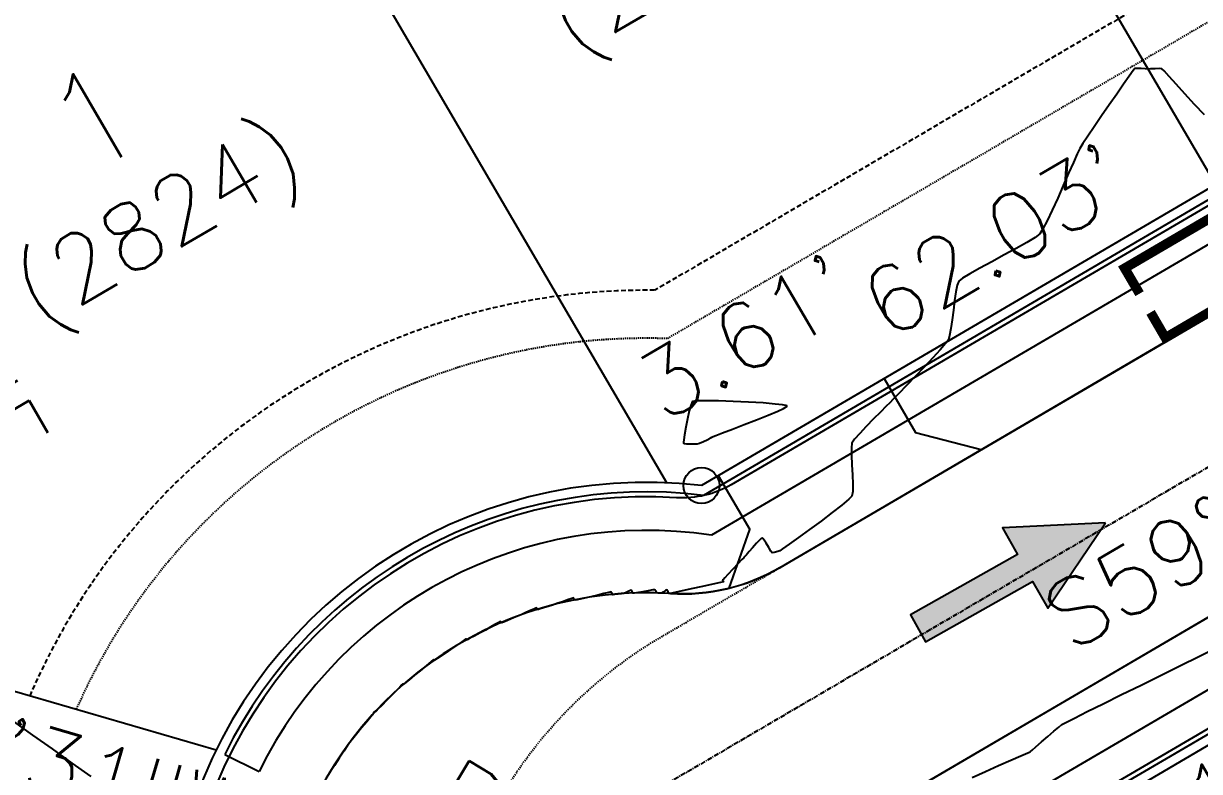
# Model space of a CAD drawing. Header units: feet. Extents: x 23 to 2149517, y -26 to 355304.
# Drawn here: x 2137315.4 to 2137437.8, y 340983.6 to 341061.5 of the extents above; entities that cross this region are included whole.
import ezdxf

# ---------------------------------------------------------------- set-up
doc = ezdxf.new("R2010")
doc.units = ezdxf.units.FT
doc.header["$MEASUREMENT"] = 0
for name, pattern in [('HIDDEN2', [0.1875, 0.125, -0.0625]), ('xhpc023-pav$0$HIDDEN2', [0.1875, 0.125, -0.0625]), ('xhpc023-pt$0$CL', [0.7, 0.5, -0.05, 0.1, -0.05]), ('xhpc023-pt$0$DASHED', [0.75, 0.5, -0.25]), ('xhpc023-pt$0$HIDDEN2', [0.1875, 0.125, -0.0625])]:
    doc.linetypes.add(name, pattern=pattern)
for name, color, linetype in [('A-EC-CURLEX-MATTING', 6, 'Continuous'), ('A-EC-FLOW-ARROWS', 252, 'Continuous'), ('A-EC-INLET-PROTECTION', 7, 'HIDDEN2'), ('A-EC-SILT-FENCE', 4, 'SILT_FENCE'), ('C-TOPO-MINR-N', 2, 'Continuous'), ('xhpc023-pav$0$A-DRIVEWAY-N', 2, 'Continuous'), ('xhpc023-pav$0$A-PV-BC', 2, 'Continuous'), ('xhpc023-pav$0$A-SW-N', 6, 'Continuous'), ('xhpc023-pav$0$A-VALLEYGUTTER', 2, 'xhpc023-pav$0$HIDDEN2'), ('xhpc023-pt$0$A-ADDRESS-N', 6, 'Continuous'), ('xhpc023-pt$0$A-BLDG-SETBACK', 2, 'xhpc023-pt$0$DASHED'), ('xhpc023-pt$0$V-ESMT-UTIL-N', 2, 'xhpc023-pt$0$HIDDEN2'), ('xhpc023-pt$0$V-LOT-NO', 6, 'Continuous'), ('xhpc023-pt$0$V-PROP-CORN-TEXT-N', 2, 'Continuous'), ('xhpc023-pt$0$V-PROP-RWAY-N', 7, 'Continuous'), ('xhpc023-pt$0$V-PROP-SUBD-N', 7, 'Continuous'), ('xhpc023-pt$0$V-RWAY-CNTR-N', 4, 'xhpc023-pt$0$CL'), ('xhpc023-pt$0$V-RWAY-CNTR-TEXT-N', 2, 'Continuous'), ('xhpc023-pt$0$V-SUBD-TEXT-N', 2, 'Continuous')]:
    doc.layers.add(name, color=color, linetype=linetype)
doc.styles.get("Standard").update_dxf_attribs({"font": 'arial.ttf'})
doc.styles.add('xhpc023-pt$0$L100', font='simplex', dxfattribs={"height": 10})
doc.styles.add('xhpc023-pt$0$L70', font='simplex.shx', dxfattribs={"height": 7})
doc.linetypes.add('SILT_FENCE', pattern='A,0.5,-0.1,["SF",Standard,S=0.1,R=0,X=-0.1,Y=-0.05],-0.1', length=0.7)

# ---------------------------------------------------------------- blocks, each defined once
blk = doc.blocks.new('xhpc023-pav')
at = {"layer": 'xhpc023-pav$0$A-DRIVEWAY-N'}
for p, q in [((2137404.98, 341024.53), (2137408.26, 341018.92)), ((2137408.26, 341018.92), (2137415.1, 341017.13)), ((2137387.71, 341014.43), (2137391, 341008.82)), ((2137388.86, 341002.7), (2137391, 341008.82))]:
    blk.add_line(p, q, dxfattribs=at)
at = {"layer": 'xhpc023-pav$0$A-PV-BC'}
for p, q in [((2137562.05, 341103.1), (2137394.11, 341004.84)), ((2137583.64, 341084.45), (2137399.79, 340976.89))]:
    blk.add_line(p, q, dxfattribs=at)
for centre, radius, start, end in [((2137384.01, 341022.11), 20, 266.3314, 300.3291), ((2137380.26, 340963.73), 38.5, 86.3314, 244.3269)]:
    blk.add_arc(centre, radius, start, end, dxfattribs=at)
at = {"layer": 'xhpc023-pav$0$A-SW-N'}
for p, q in [((2137559.38, 341113.7), (2137386.17, 341012.37)), ((2137562.59, 341110.95), (2137387, 341008.22)), ((2137591.97, 341077.16), (2137401.71, 340965.85)), ((2137336.31, 340985.39), (2137339.9, 340983.62))]:
    blk.add_line(p, q, dxfattribs=at)
at = {"layer": 'xhpc023-pav$0$A-SW-N', "flags": 128}
blk.add_lwpolyline([(2137577.45, 340534.56), (2137826.54, 340680.29), (2137831.17, 340697.98), (2137609.81, 341076.34), (2137591.42, 341081.47), (2137398.26, 340968.46)], dxfattribs=at)
at = {"layer": 'xhpc023-pav$0$A-SW-N'}
for radius, start in [(49, 83.0712), (45, 81.3867)]:
    blk.add_arc((2137380.26, 340963.73), radius, start, 153.76, dxfattribs=at)
at = {"layer": 'xhpc023-pav$0$A-VALLEYGUTTER', "flags": 128}
blk.add_lwpolyline([(2137372.18, 340921.1), (2137365.01, 340933.37, -0.414214), (2137381.84, 340997.67), (2137394.11, 341004.84)], format="xyb", dxfattribs=at)
blk = doc.blocks.new('A$C38D85891')
at = {"layer": 'A-EC-INLET-PROTECTION', "const_width": 1}
for points in [[(7.52, 5.71), (5.97, 8.36), (-9.91, -0.93), (-8.36, -3.58)], [(8.67, 3.76), (10.21, 1.11), (-5.67, -8.18), (-7.21, -5.53)]]:
    blk.add_lwpolyline(points, dxfattribs=at)
blk = doc.blocks.new('ARROW')
blk.add_hatch(color=256).paths.add_polyline_path([(0, 0), (12, 6), (12, 2), (28, 2), (28, -2), (12, -2), (12, -6)])
blk.add_lwpolyline([(0, 0), (12, 6), (12, 2), (28, 2), (28, -2), (12, -2), (12, -6), (0, 0)])
blk = doc.blocks.new('xhpc023-pt')
at = {"layer": 'xhpc023-pt$0$A-BLDG-SETBACK'}
blk.add_line((2137543.26, 341128.6), (2137381.09, 341033.72), dxfattribs=at)
blk.add_arc((2137380.26, 340963.73), 70, 89.3264, 156.6443, dxfattribs=at)
at = {"layer": 'xhpc023-pt$0$V-ESMT-UTIL-N'}
blk.add_line((2137547.01, 341125), (2137382.39, 341028.69), dxfattribs=at)
blk.add_arc((2137380.26, 340963.73), 65, 88.1249, 156.0913, dxfattribs=at)
at = {"layer": 'xhpc023-pt$0$V-PROP-CORN-TEXT-N'}
blk.add_circle((2137385.96, 341013.4), 1.87, dxfattribs=at)
at = {"layer": 'xhpc023-pt$0$V-PROP-RWAY-N'}
for p, q in [((2137558.59, 341114.39), (2137385.96, 341013.4)), ((2137592.11, 341076.08), (2137402.58, 340965.19))]:
    blk.add_line(p, q, dxfattribs=at)
blk.add_arc((2137380.26, 340963.73), 50, 83.4592, 247.199, dxfattribs=at)
at = {"layer": 'xhpc023-pt$0$V-PROP-SUBD-N'}
blk.add_line((2137335.42, 340985.83), (2137308.56, 340993.64), dxfattribs=at)
at = {"layer": 'xhpc023-pt$0$V-PROP-SUBD-N', "flags": 128}
for points in [[(2137314.59, 341258.24), (2137439.5, 341044.73)], [(2137382.36, 341013.68), (2137276.41, 341194.78)]]:
    blk.add_lwpolyline(points, dxfattribs=at)
at = {"layer": 'xhpc023-pt$0$V-RWAY-CNTR-N'}
blk.add_line((2137610.05, 341115.54), (2137359.74, 340969.1), dxfattribs=at)
at = {"layer": 'xhpc023-pt$0$V-SUBD-TEXT-N'}
blk.add_lwpolyline([(2137339.15, 340992.18, 0, 4.17, 0), (2137349.43, 340985.06, 0, 0, 0), (2137380.26, 340963.73, 0, 0, 0)], format="xyseb", dxfattribs=at)
at = {"layer": 'xhpc023-pt$0$A-ADDRESS-N', "char_height": 7, "width": 77.1852, "attachment_point": 5, "rotation": 30.3291, "style": 'xhpc023-pt$0$L70'}
for s, insert in [('(2820)', (2137385.42, 341068.25)), ('(2824)', (2137329.9, 341039.87))]:
    blk.add_mtext(s, dxfattribs=dict(at, insert=insert))
at = {"layer": 'xhpc023-pt$0$V-LOT-NO', "insert": (2137322.68, 341051.69, 572.8), "char_height": 10, "width": 34.0116, "attachment_point": 5, "rotation": 30.3291, "style": 'xhpc023-pt$0$L100'}
blk.add_mtext('1', dxfattribs=at)
at = {"layer": 'xhpc023-pt$0$V-RWAY-CNTR-TEXT-N', "char_height": 7, "attachment_point": 8, "style": 'xhpc023-pt$0$L70'}
for s, insert, rotation in [('S59°40\'15"W ', (2137450.57, 341011.23), 30.3291), ("R=50'", (2137369.61, 340971.85), 329.0728)]:
    blk.add_mtext(s, dxfattribs=dict(at, insert=insert, rotation=rotation))
at = {"layer": 'xhpc023-pt$0$V-SUBD-TEXT-N', "char_height": 7, "style": 'xhpc023-pt$0$L70'}
for s, insert, attachment_point, rotation in [('S30°19\'45"E', (2137297.24, 341040.34), 8, 300.3291), ("62.03'", (2137414.73, 341041.98), 2, 30.3291), ("3.61'", (2137388.83, 341031.96), 2, 30.3291), ("110.00'", (2137450.76, 340991.76), 2, 30.3291), ('N73°47\'31"W', (2137308.41, 340983.76), 8, 343.792)]:
    blk.add_mtext(s, dxfattribs=dict(at, insert=insert, attachment_point=attachment_point, rotation=rotation))

msp = doc.modelspace()

# ---------------------------------------------------------------- block references
at = {"layer": 'A-EC-CURLEX-MATTING'}
msp.add_blockref('xhpc023-pt', (0, 0), dxfattribs=at)

# ---------------------------------------------------------------- next in the draw order: linework, layer by layer
for points in [[(2137670.62, 340388.88, -0.020906), (2137597.86, 340483.23, -0.00681), (2137601.18, 340497.47), (2137834.97, 340634.24, -5.810571), (2137834.97, 340634.24, 0.811703), (2137866.43, 340724.84, 0.069055), (2137866.43, 340724.84), (2137654.43, 341086.23, -0.149441), (2137653.08, 341091.91, 0.824303), (2137560.97, 341116.03, -0.149441), (2137557, 341111.73), (2137389.06, 341013.48, -0.149441), (2137383.37, 341012.13, 0.824289), (2137359.25, 340920.01, -0.14935), (2137363.55, 340916.05), (2137406.28, 340843.01, -0.100424), (2137467.54, 340663.68, 0.039884), (2137488.12, 340566.52, 0.039884)], [(2137660.46, 340381.44, -0.020999), (2137590.35, 340472.58, -0.432054), (2137598.5, 340508.07), (2137827.01, 340641.75, -0.15088), (2137838.5, 340644.44, 0.784499), (2137861.31, 340715.67, -0.088743), (2137856.2, 340721.53), (2137645.8, 341081.18, -0.149441), (2137643.1, 341092.55, 0.824303), (2137569.98, 341111.7, -0.149441), (2137562.05, 341103.1), (2137394.11, 341004.84, -0.149441), (2137382.73, 341002.15, 0.824289), (2137363.58, 340929.03, -0.14935), (2137372.18, 340921.1), (2137414.92, 340848.06, -0.100424), (2137477.46, 340664.97, 0.039884), (2137497.71, 340569.37, 1.206369)], [(2137825.01, 340671.87, 0.414214), (2137833.97, 340706.07), (2137615.32, 341079.81, 0.414214), (2137587.95, 341086.97), (2137395.42, 340974.33, 0.413395), (2137388.31, 340947), (2137438.22, 340861.69, -0.086514), (2137499.82, 340696.41, 0.043454), (2137527.06, 340598.38, 0.028283), (2137550.33, 340536.9, 0.447083), (2137578.7, 340527.77), (2137825.01, 340671.87)]]:
    msp.add_lwpolyline(points, format="xyb", dxfattribs=at)
msp.add_lwpolyline([(2137823.09, 340682.91, -0.002722), (2137826.88, 340697.39), (2137613.59, 341078.8, 0.414214), (2137599.91, 341082.38), (2137407.39, 340969.75, 0.413052), (2137403.85, 340956.09), (2137453.76, 340870.78, -0.086514), (2137516.55, 340702.29, 0.043568), (2137543.42, 340605.67, 0.028398), (2137566.37, 340545, 0.447083), (2137580.56, 340540.44)], format="xyb", close=True, dxfattribs=at)
at = {"layer": 'C-TOPO-MINR-N', "color": 2, "linetype": 'Continuous', "lineweight": -3, "elevation": 571}
for points in [[(2137438.35, 341051.98), (2137437.32, 341053.07), (2137436.31, 341054.17), (2137435.4, 341055.17), (2137434.66, 341055.99), (2137434.14, 341056.56), (2137433.92, 341056.78), (2137433.65, 341056.81), (2137433.2, 341056.79), (2137432.74, 341056.77), (2137432.46, 341056.76), (2137432.19, 341056.78), (2137431.77, 341056.81), (2137431.35, 341056.83), (2137431.11, 341056.81), (2137430.93, 341056.59), (2137430.52, 341056.02), (2137429.93, 341055.19), (2137429.21, 341054.16), (2137428.43, 341053.03), (2137427.63, 341051.87), (2137426.87, 341050.75), (2137426.21, 341049.77), (2137425.69, 341048.99), (2137425.38, 341048.49), (2137425.1, 341047.93), (2137424.7, 341047.04), (2137424.2, 341045.91), (2137423.65, 341044.63), (2137423.07, 341043.32), (2137422.5, 341042.07), (2137421.98, 341040.97), (2137421.53, 341040.12), (2137421.19, 341039.61), (2137420.71, 341039.23), (2137419.86, 341038.71), (2137418.75, 341038.08), (2137417.49, 341037.4), (2137416.19, 341036.7), (2137414.96, 341036.04), (2137413.91, 341035.45), (2137413.14, 341034.99), (2137412.77, 341034.68), (2137412.61, 341034.27), (2137412.47, 341033.57), (2137412.33, 341032.66), (2137412.2, 341031.66), (2137412.07, 341030.65), (2137411.94, 341029.73), (2137411.81, 341029.01), (2137411.68, 341028.56), (2137411.39, 341028.17), (2137410.83, 341027.52), (2137410.06, 341026.68), (2137409.16, 341025.73), (2137408.22, 341024.75), (2137407.32, 341023.81), (2137406.52, 341022.99), (2137405.92, 341022.37), (2137405.58, 341022.02), (2137405.21, 341021.65), (2137404.61, 341021.05), (2137403.89, 341020.33), (2137403.13, 341019.55), (2137402.44, 341018.82), (2137401.91, 341018.21), (2137401.64, 341017.8), (2137401.58, 341017.33), (2137401.59, 341016.54), (2137401.63, 341015.56), (2137401.69, 341014.52), (2137401.73, 341013.54), (2137401.72, 341012.76), (2137401.64, 341012.3), (2137401.31, 341011.96), (2137400.59, 341011.35), (2137399.59, 341010.58), (2137398.42, 341009.7), (2137397.21, 341008.81), (2137396.06, 341007.97), (2137395.09, 341007.28), (2137394.41, 341006.79), (2137394.13, 341006.61), (2137393.9, 341006.52), (2137393.55, 341006.42), (2137393.32, 341006.39), (2137393.2, 341006.56), (2137392.97, 341006.94), (2137392.7, 341007.4), (2137392.49, 341007.72), (2137392.37, 341007.88), (2137392.31, 341007.93), (2137392.29, 341007.94), (2137392.27, 341007.94), (2137392.19, 341007.88), (2137392.01, 341007.72), (2137391.7, 341007.39), (2137391.28, 341006.92), (2137390.93, 341006.51), (2137390.77, 341006.31), (2137390.65, 341006.19), (2137390.48, 341006), (2137390.36, 341005.88), (2137390.18, 341005.69), (2137389.76, 341005.25), (2137389.24, 341004.68), (2137388.71, 341004.13), (2137388.38, 341003.77), (2137388.21, 341003.59), (2137388.16, 341003.53), (2137388.15, 341003.52), (2137388.15, 341003.52), (2137388.17, 341003.49), (2137388.21, 341003.42), (2137388.24, 341003.37), (2137387.93, 341003.3), (2137387.15, 341003.12), (2137386.07, 341002.89), (2137384.9, 341002.63), (2137383.82, 341002.39), (2137383.03, 341002.22), (2137382.72, 341002.16), (2137382.65, 341002.16), (2137382.58, 341002.16), (2137382.49, 341002.34), (2137382.37, 341002.52), (2137382.22, 341002.45), (2137381.97, 341002.29), (2137381.81, 341002.2), (2137381.66, 341002.19), (2137381.44, 341002.19), (2137381.31, 341002.21), (2137381.21, 341002.38), (2137381.11, 341002.55), (2137380.89, 341002.52), (2137380.42, 341002.44), (2137379.87, 341002.34), (2137379.39, 341002.26), (2137379.18, 341002.22), (2137379, 341002.2), (2137378.83, 341002.2), (2137378.74, 341002.36), (2137378.65, 341002.51), (2137378.45, 341002.43), (2137378.11, 341002.27), (2137377.86, 341002.16), (2137377.64, 341002.12), (2137377.27, 341002.08), (2137376.9, 341002.04), (2137376.73, 341002.03), (2137376.64, 341002.18), (2137376.55, 341002.32), (2137376.32, 341002.27), (2137375.79, 341002.14), (2137375.16, 341001.98), (2137374.59, 341001.84), (2137374.28, 341001.77), (2137373.97, 341001.7), (2137373.48, 341001.59), (2137373.02, 341001.5), (2137372.81, 341001.46), (2137372.72, 341001.58), (2137372.64, 341001.7), (2137372.45, 341001.64), (2137372.02, 341001.49), (2137371.49, 341001.3), (2137371, 341001.13), (2137370.71, 341001.03), (2137370.44, 341000.94), (2137369.99, 341000.8), (2137369.5, 341000.65), (2137369.17, 341000.55), (2137369, 341000.5), (2137368.94, 341000.48), (2137368.93, 341000.48), (2137368.93, 341000.49), (2137368.9, 341000.52), (2137368.84, 341000.6), (2137368.78, 341000.67), (2137368.56, 341000.57), (2137368.06, 341000.34), (2137367.53, 341000.1), (2137367.19, 340999.94), (2137366.9, 340999.82), (2137366.39, 340999.61), (2137365.82, 340999.37), (2137365.44, 340999.21), (2137365.24, 340999.13), (2137365.17, 340999.1), (2137365.16, 340999.1), (2137365.16, 340999.1), (2137365.13, 340999.13), (2137365.08, 340999.2), (2137365.03, 340999.25), (2137364.85, 340999.15), (2137364.45, 340998.92), (2137364.03, 340998.67), (2137363.76, 340998.51), (2137363.47, 340998.35), (2137362.91, 340998.05), (2137362.28, 340997.72), (2137361.85, 340997.49), (2137361.63, 340997.37), (2137361.55, 340997.33), (2137361.54, 340997.33), (2137361.54, 340997.33), (2137361.52, 340997.35), (2137361.47, 340997.4), (2137361.43, 340997.44), (2137361.29, 340997.34), (2137360.99, 340997.13), (2137360.66, 340996.89), (2137360.46, 340996.74), (2137360.16, 340996.55), (2137359.58, 340996.15), (2137358.91, 340995.7), (2137358.44, 340995.4), (2137358.21, 340995.24), (2137358.13, 340995.19), (2137358.12, 340995.18), (2137358.12, 340995.18), (2137358.1, 340995.2), (2137358.06, 340995.23), (2137358.02, 340995.26), (2137357.86, 340995.12), (2137357.54, 340994.84), (2137357.32, 340994.64), (2137357.11, 340994.47), (2137356.66, 340994.1), (2137356.09, 340993.64), (2137355.53, 340993.18), (2137355.18, 340992.88), (2137355, 340992.74), (2137354.94, 340992.69), (2137354.94, 340992.69), (2137354.93, 340992.69), (2137354.89, 340992.72), (2137354.86, 340992.74), (2137354.75, 340992.63), (2137354.54, 340992.4), (2137354.38, 340992.23), (2137354.19, 340992.04), (2137353.75, 340991.59), (2137353.19, 340991.03), (2137352.63, 340990.47), (2137352.27, 340990.12), (2137352.1, 340989.94), (2137352.04, 340989.88), (2137352.03, 340989.88), (2137352.03, 340989.88), (2137352, 340989.9), (2137351.98, 340989.91), (2137351.91, 340989.82), (2137351.78, 340989.65), (2137351.69, 340989.53), (2137351.51, 340989.31), (2137351.1, 340988.8), (2137350.56, 340988.15), (2137350.03, 340987.5), (2137349.62, 340986.99), (2137349.45, 340986.78), (2137349.36, 340986.67), (2137349.27, 340986.56), (2137349.11, 340986.32), (2137348.72, 340985.75), (2137348.23, 340985), (2137347.74, 340984.25), (2137347.36, 340983.68), (2137347.2, 340983.45)], [(2137414.14, 340983.01), (2137415.53, 340983.62), (2137416.91, 340984.23), (2137418.18, 340984.79), (2137419.23, 340985.24), (2137419.94, 340985.55), (2137420.2, 340985.66), (2137420.24, 340985.69), (2137420.39, 340985.83), (2137420.8, 340986.2), (2137421.37, 340986.7), (2137422.02, 340987.27), (2137422.65, 340987.81), (2137423.17, 340988.25), (2137423.5, 340988.51), (2137423.9, 340988.72), (2137424.81, 340989.18), (2137426.15, 340989.85), (2137427.81, 340990.68), (2137429.71, 340991.62), (2137431.75, 340992.62), (2137433.83, 340993.65), (2137435.86, 340994.66), (2137437.76, 340995.59), (2137439.42, 340996.42)], [(2137322.39, 340983.1), (2137320.42, 340984.5), (2137318.37, 340985.97), (2137316.32, 340987.42), (2137314.35, 340988.82)]]:
    msp.add_lwpolyline(points, dxfattribs=at)
msp.add_lwpolyline([(2137385.05, 341022.14), (2137385.01, 341022.11), (2137384.95, 341021.99), (2137384.84, 341021.71), (2137384.69, 341021.18), (2137384.5, 341020.35), (2137384.32, 341019.46), (2137384.19, 341018.66), (2137384.12, 341018.15), (2137384.09, 341017.91), (2137384.09, 341017.82), (2137384.09, 341017.8), (2137384.11, 341017.79), (2137384.19, 341017.76), (2137384.4, 341017.74), (2137384.76, 341017.72), (2137385.22, 341017.72), (2137385.51, 341017.73), (2137385.77, 341017.82), (2137386.18, 341017.99), (2137386.57, 341018.16), (2137386.77, 341018.24), (2137386.88, 341018.32), (2137387.05, 341018.43), (2137387.17, 341018.51), (2137387.45, 341018.61), (2137388.17, 341018.88), (2137389.21, 341019.27), (2137390.42, 341019.74), (2137391.7, 341020.23), (2137392.91, 341020.72), (2137393.93, 341021.15), (2137394.52, 341021.42), (2137394.79, 341021.58), (2137394.87, 341021.64), (2137394.87, 341021.67), (2137394.86, 341021.69), (2137394.74, 341021.73), (2137394.4, 341021.8), (2137393.65, 341021.88), (2137392.38, 341021.99), (2137390.87, 341022.08), (2137389.27, 341022.16), (2137387.74, 341022.21), (2137386.43, 341022.23), (2137385.63, 341022.21), (2137385.23, 341022.19), (2137385.08, 341022.16), (2137385.05, 341022.14)], close=True, dxfattribs=at)

# ---------------------------------------------------------------- next in the draw order: block references
msp.add_blockref('xhpc023-pav', (0, 0))
at = {"layer": 'A-EC-FLOW-ARROWS', "xscale": -0.7999999999999999, "yscale": 0.8, "zscale": 0.8, "rotation": 29.34610627884181}
msp.add_blockref('ARROW', (2137428.04, 341009.51), dxfattribs=at)
at = {"layer": 'A-EC-SILT-FENCE'}
msp.add_blockref('A$C38D85891', (2137439.95, 341036.95), dxfattribs=at)

doc.saveas('drawing.dxf')
